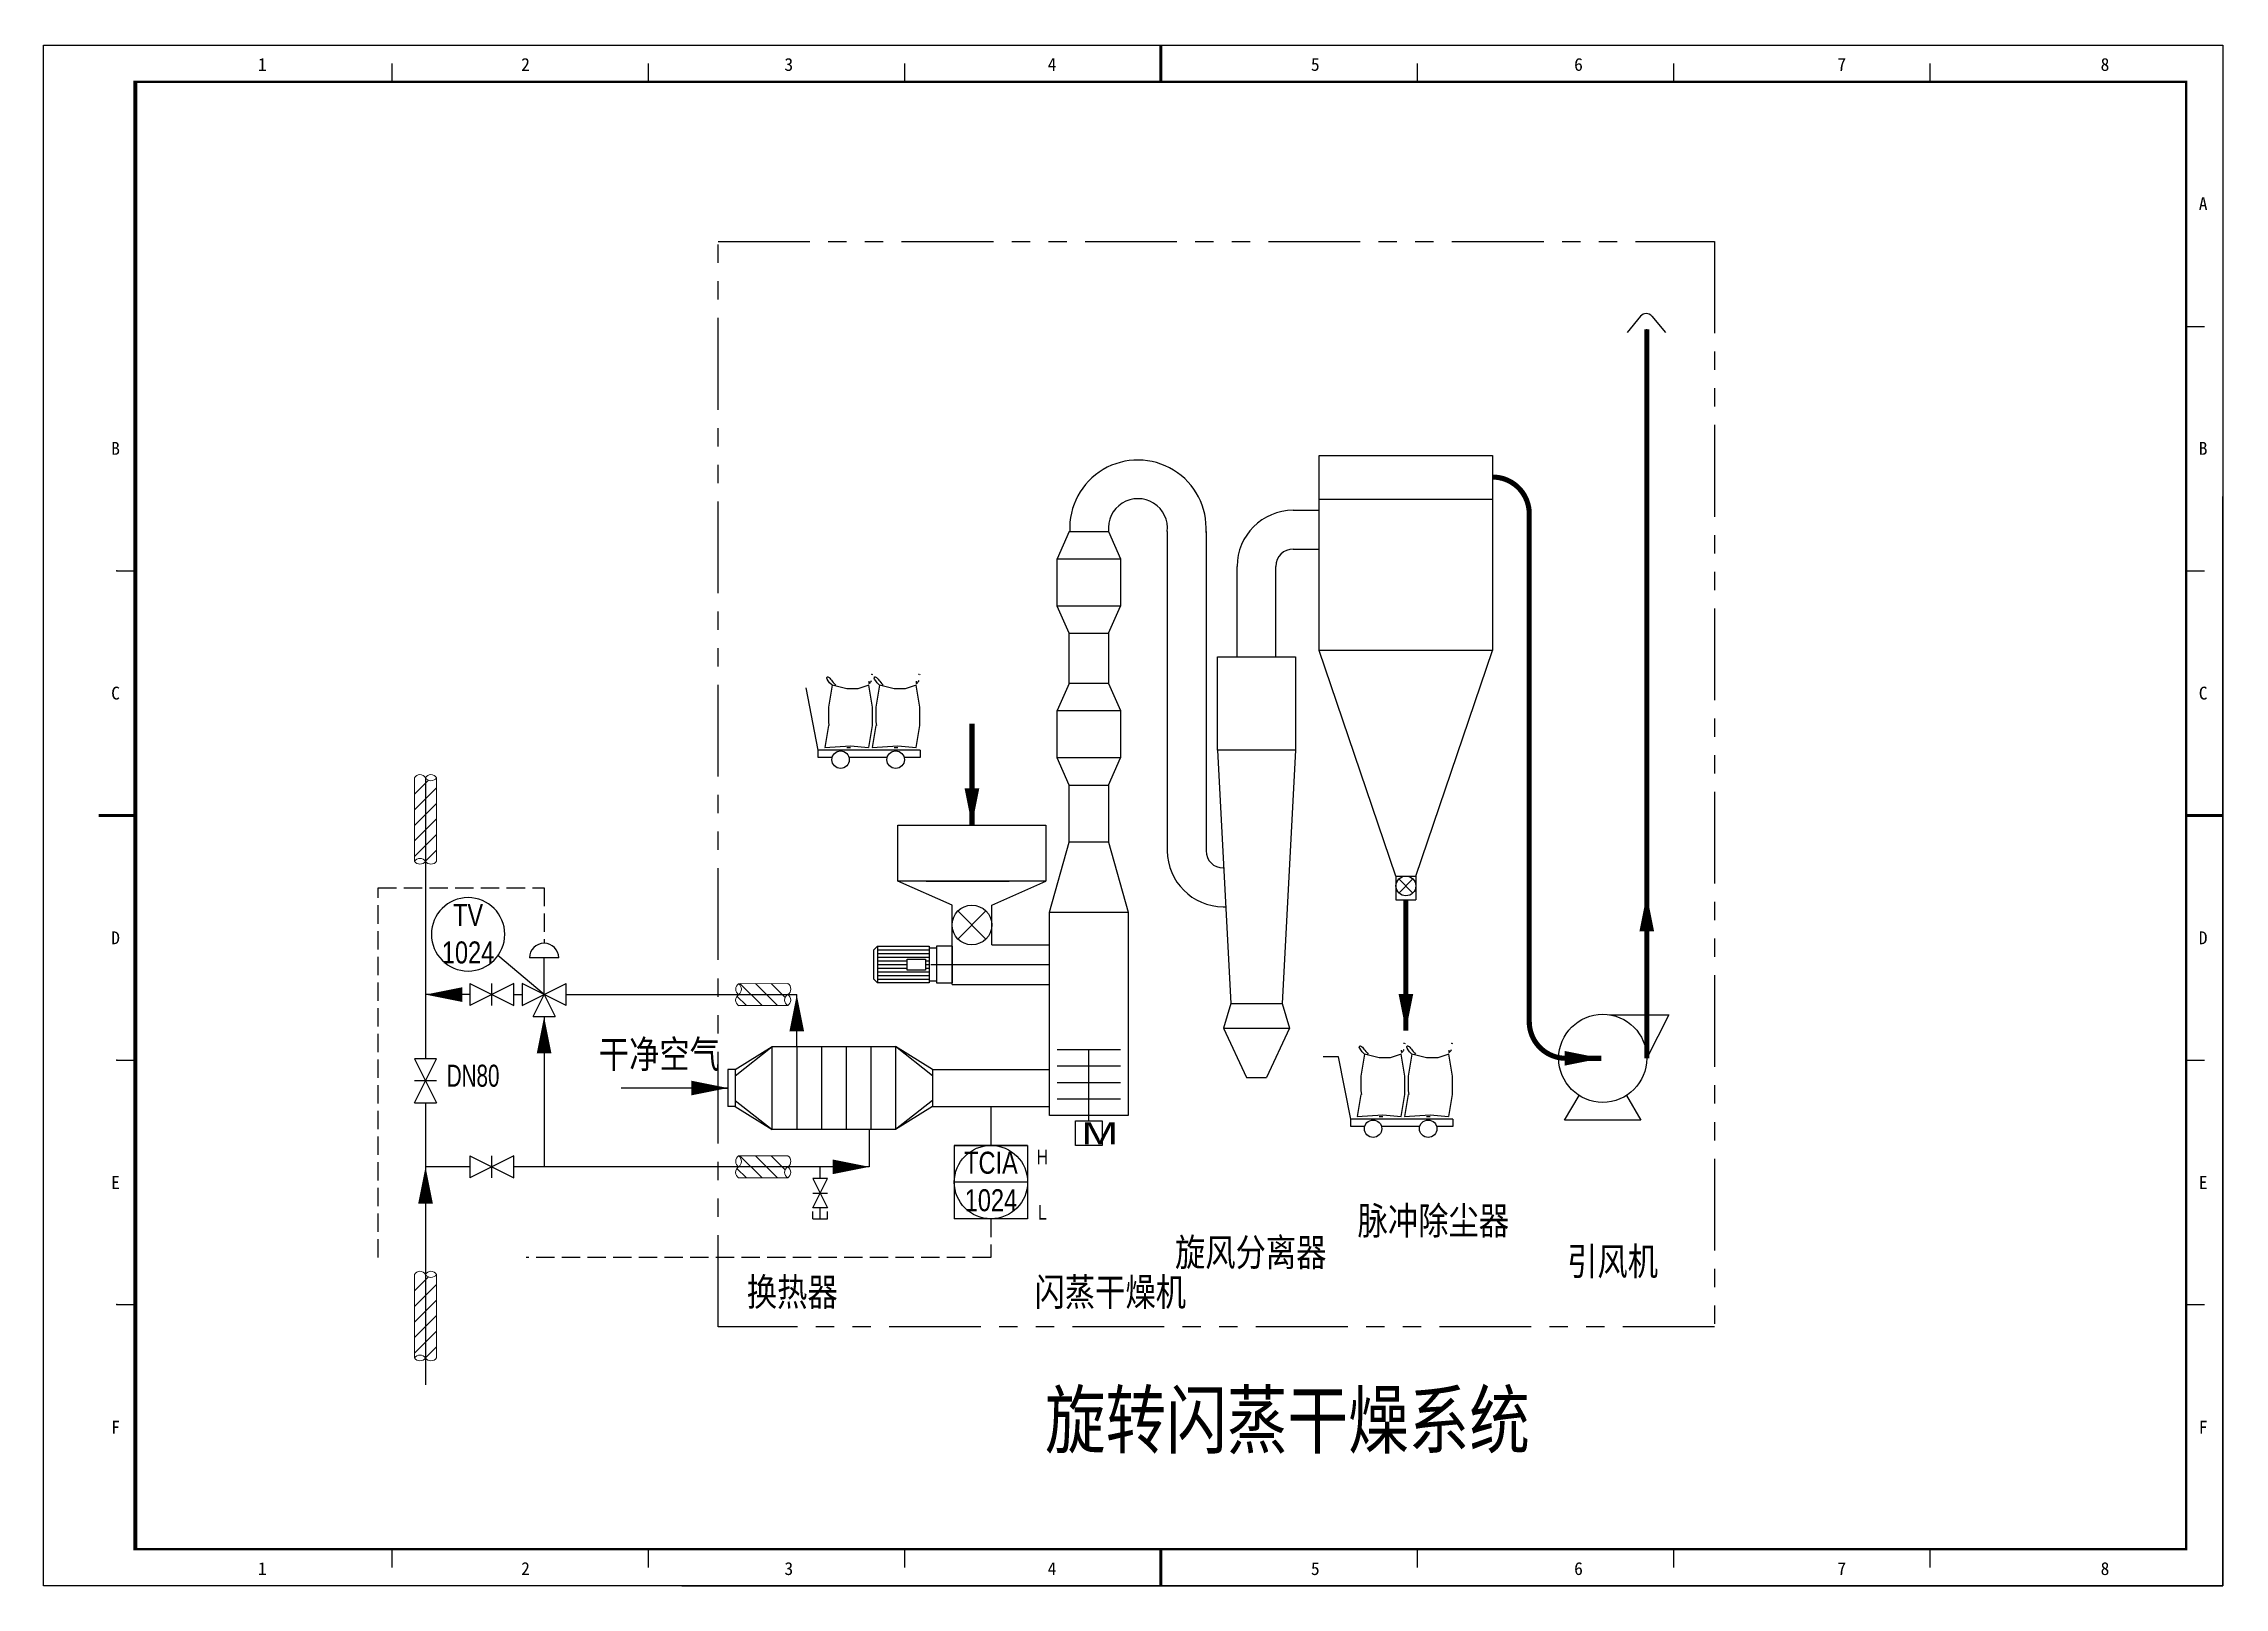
# Model space of a CAD drawing. Header units: millimetres. Extents: x 190 to 487, y 59 to 269.
import ezdxf
from ezdxf.enums import TextEntityAlignment as Align

# ---------------------------------------------------------------- set-up
doc = ezdxf.new("R2010")
doc.units = ezdxf.units.MM
doc.linetypes.add('DASH', pattern=[0.35, 0.25, -0.1])
doc.linetypes.add('PHANTOM', pattern=[2.5, 1.25, -0.25, 0.25, -0.25, 0.25, -0.25])
for name, color, linetype in [('arrow', 7, 'Continuous'), ('sb', 2, 'Continuous'), ('仪表', 4, 'Continuous'), ('图层1', 1, 'Continuous'), ('设备层', 7, 'Continuous')]:
    doc.layers.add(name, color=color, linetype=linetype)
doc.layers.add('其他管件保温说明等', color=7, linetype='Continuous', lineweight=15)
doc.layers.add('设备', color=4, linetype='Continuous', lineweight=30)
doc.styles.add('HZDX-3', font='txt.shx', dxfattribs={"width": 0.8, "height": 3, "bigfont": 'hzdx.shx'})
doc.styles.add('QSDI', font='SimSun.ttf', dxfattribs={"width": 0.8})
doc.styles.add('首页图', font='vcadtxt1.shx', dxfattribs={"width": 0.8, "bigfont": 'vcadhz.shx'})
doc.styles.add('齐阳字体', font='vcadtxt1.shx', dxfattribs={"width": 0.8, "bigfont": 'vcadhz.shx'})
doc.styles.add('齐阳标准字体2014', font='vcadtxt1.shx', dxfattribs={"width": 0.7, "bigfont": 'vcadhz.shx'})

# ---------------------------------------------------------------- blocks, each defined once
blk = doc.blocks.new('A$C1FBC6D7A')
at = {"layer": '图层1', "color": 3}
for p, q in [((5, 6.5), (1, 6.5)), ((3, 1.5), (3, 6.5)), ((0, 0), (6, 3)), ((6, 0), (0, 3)), ((0, 3), (0, 0)), ((6, 0), (6, 3))]:
    blk.add_line(p, q, dxfattribs=at)
blk.add_arc((3, 6.5), 2, 0, 180, dxfattribs=at)
blk = doc.blocks.new('A$C4FC10706')
at = {"layer": '图层1', "color": 3}
for p, q in [((0, 3), (6, 0)), ((6, 3), (0, 0)), ((0, 3), (0, 0)), ((3, 0), (3, 3)), ((6, 0), (6, 3))]:
    blk.add_line(p, q, dxfattribs=at)
blk = doc.blocks.new('fds')
at = {"color": 2}
for p, q in [((6129.8, 309.63), (6127.97, 307.4)), ((6131.34, 309.63), (6133.18, 307.4)), ((6130.65, 208.48), (6130.65, 307.85)), ((6082.46, 283.18), (6086, 283.18)), ((6086, 284.69), (6109.63, 284.69)), ((6114.63, 282.7), (6114.63, 213.48)), ((6051.92, 280.27), (6050.31, 276.57)), ((6051.92, 280.27), (6057.3, 280.27)), ((6057.3, 280.27), (6058.91, 276.57)), ((6065.3, 280.27), (6065.3, 236.78)), ((6070.59, 280.27), (6070.59, 236.78)), ((6082.46, 277.89), (6086, 277.89)), ((6074.82, 263.18), (6074.82, 275.53)), ((6080.1, 263.18), (6080.1, 275.53)), ((6051.92, 266.41), (6050.31, 270.12)), ((6057.3, 266.41), (6058.91, 270.12)), ((6096.47, 233.32), (6086, 264.05)), ((6099.17, 233.32), (6109.63, 264.05)), ((6051.92, 259.58), (6050.31, 255.88)), ((6057.3, 259.58), (6058.91, 255.88)), ((6072.15, 250.49), (6073.97, 215.97)), ((6082.76, 250.49), (6080.94, 215.97)), ((6051.92, 245.72), (6050.31, 249.43)), ((6057.3, 245.72), (6058.91, 249.43)), ((6049.24, 228.38), (6051.92, 237.94)), ((6057.3, 237.94), (6059.99, 228.38)), ((6035.98, 229.35), (6028.6, 232.63)), ((6032.44, 232.63), (6043.75, 232.63)), ((6041.38, 229.35), (6048.75, 232.63)), ((6072.94, 234.42), (6073, 234.42)), ((6096.47, 233.32), (6099.17, 233.32)), ((6096.47, 233.32), (6096.47, 230.07)), ((6096.86, 231.01), (6098.77, 232.92)), ((6096.86, 232.92), (6098.77, 231.01)), ((6099.17, 233.32), (6099.17, 230.07)), ((6035.98, 218.55), (6035.98, 229.35)), ((6041.38, 223.95), (6041.38, 229.35)), ((6072.94, 229.14), (6073.28, 229.14)), ((6096.47, 230.07), (6099.17, 230.07)), ((6036.77, 224.74), (6040.58, 228.56)), ((6036.77, 228.56), (6040.58, 224.74)), ((6041.38, 223.95), (6049.24, 223.95)), ((6033.09, 221.25), (6049.24, 221.25)), ((6035.98, 218.55), (6049.24, 218.55)), ((6073.97, 215.97), (6072.97, 212.61)), ((6073.97, 215.97), (6080.94, 215.97)), ((6080.94, 215.97), (6081.94, 212.61)), ((6072.97, 212.61), (6081.94, 212.61)), ((6072.97, 212.61), (6076.11, 205.87)), ((6081.94, 212.61), (6078.81, 205.87)), ((6006.41, 206.95), (6011.45, 210.08)), ((6006.41, 206.11), (6011.45, 210.08)), ((6014.81, 210.08), (6014.81, 198.79)), ((6018.17, 210.08), (6018.17, 198.79)), ((6021.53, 210.08), (6021.53, 198.79)), ((6024.89, 210.08), (6024.89, 198.79)), ((6028.25, 210.08), (6028.25, 198.79)), ((6028.25, 210.08), (6028.25, 198.79)), ((6033.29, 206.95), (6028.25, 210.08)), ((6033.29, 206.11), (6028.25, 210.08)), ((6050.31, 209.7), (6058.91, 209.7)), ((6054.61, 199.95), (6054.61, 209.7)), ((6119.63, 208.48), (6124.45, 208.48)), ((6006.41, 206.95), (6005.42, 206.95)), ((6005.42, 206.95), (6005.42, 201.91)), ((6006.41, 206.95), (6006.41, 201.91)), ((6033.29, 206.95), (6033.29, 201.91)), ((6033.29, 206.95), (6049.24, 206.95)), ((6050.31, 207.45), (6058.91, 207.45)), ((6050.31, 205.2), (6058.91, 205.2)), ((6076.11, 205.87), (6078.81, 205.87)), ((6006.41, 202.75), (6011.45, 198.79)), ((6033.29, 202.75), (6028.25, 198.79)), ((6050.31, 202.95), (6058.91, 202.95)), ((6006.41, 201.91), (6005.42, 201.91)), ((6006.41, 201.91), (6011.45, 198.79)), ((6033.29, 201.91), (6028.25, 198.79)), ((6033.29, 201.91), (6049.24, 201.91))]:
    blk.add_line(p, q, dxfattribs=at)
at = {"color": 2, "const_width": 0.7}
blk.add_lwpolyline([(6130.65, 208.48), (6130.65, 307.85)], dxfattribs=at)
at = {"color": 2}
for points in [[(6086, 290.62), (6109.63, 290.62), (6109.63, 264.05), (6086, 264.05)], [(6050.31, 276.57), (6058.91, 276.57), (6058.91, 270.12), (6050.31, 270.12)], [(6051.92, 266.41), (6057.3, 266.41), (6057.3, 259.58), (6051.92, 259.58)], [(6072.15, 263.18), (6082.76, 263.18), (6082.76, 250.49), (6072.15, 250.49)], [(6050.31, 255.88), (6058.91, 255.88), (6058.91, 249.43), (6050.31, 249.43)], [(6051.92, 245.72), (6057.3, 245.72), (6057.3, 237.94), (6051.92, 237.94)], [(6028.6, 240.27), (6048.75, 240.27), (6048.75, 232.63), (6028.6, 232.63)], [(6049.24, 228.38), (6059.99, 228.38), (6059.99, 200.7), (6049.24, 200.7)], [(6011.45, 210.08), (6028.25, 210.08), (6028.25, 198.79), (6011.45, 198.79)], [(6052.79, 199.95), (6056.44, 199.95), (6056.44, 196.6), (6052.79, 196.6)]]:
    blk.add_lwpolyline(points, close=True, dxfattribs=at)
at = {"color": 2, "const_width": 0.7}
blk.add_lwpolyline([(6109.63, 287.7, -0.414214), (6114.63, 282.7), (6114.63, 213.48, 0.414214), (6119.63, 208.48), (6124.45, 208.48)], format="xyb", dxfattribs=at)
at = {"color": 2}
for centre, radius in [((6097.82, 231.97), 1.35), ((6038.68, 226.65), 2.7)]:
    blk.add_circle(centre, radius, dxfattribs=at)
for centre, radius, start, end in [((6130.57, 308.99), 1, 39.562, 140.438), ((6061.3, 280.72), 9.3, 356.3308, 182.7617), ((6061.3, 280.72), 4.03, 353.6067, 186.3933), ((6082.46, 275.53), 7.64, 90, 180), ((6082.46, 275.53), 2.36, 90, 180), ((6072.94, 236.78), 7.64, 180, 270), ((6072.94, 236.78), 2.36, 180, 270), ((6119.63, 213.48), 5, 180, 270)]:
    blk.add_arc(centre, radius, start, end, dxfattribs=at)
at = {"layer": 'arrow', "color": 2}
for points in [[(6130.65, 230.78, 0, 2, 0), (6130.65, 225.78, 2, 2, 0)], [(6124.45, 208.48, 0, 2, 0), (6119.45, 208.48, 2, 2, 0)]]:
    blk.add_lwpolyline(points, format="xyseb", dxfattribs=at)
at = {"layer": '图层1', "color": 2}
blk.add_lwpolyline([(6127.88, 203.43), (6129.85, 200.03), (6119.45, 200.03), (6121.42, 203.43)], dxfattribs=at)
blk.add_circle((6124.65, 208.48), 6, dxfattribs=at)
at = {"layer": '设备层', "color": 2}
for p, q in [((6025.83, 223.75), (6025.83, 218.75)), ((6025.83, 223.25), (6032.83, 223.25)), ((6033.83, 223.5), (6032.83, 223.5)), ((6033.83, 223.75), (6033.83, 218.75)), ((6033.83, 223.5), (6033.83, 219)), ((6035.98, 223.75), (6035.98, 218.75)), ((6035.98, 223.5), (6035.98, 219)), ((6025.83, 222.75), (6032.83, 222.75)), ((6025.83, 222.25), (6032.83, 222.25)), ((6025.83, 221.75), (6029.83, 221.75)), ((6025.83, 221.25), (6029.83, 221.25)), ((6025.83, 220.75), (6029.83, 220.75)), ((6025.83, 220.25), (6032.83, 220.25)), ((6032.33, 221.75), (6032.83, 221.75)), ((6032.33, 221.25), (6032.83, 221.25)), ((6032.33, 220.75), (6032.83, 220.75)), ((6025.83, 219.75), (6032.83, 219.75)), ((6025.83, 219.75), (6032.83, 219.75)), ((6025.83, 219.25), (6032.83, 219.25)), ((6033.83, 219), (6032.83, 219))]:
    blk.add_line(p, q, dxfattribs=at)
for points in [[(6025.83, 223.75), (6032.83, 223.75), (6032.83, 218.75), (6025.83, 218.75), (6025.33, 219.25), (6025.33, 223.25)], [(6029.83, 222), (6032.33, 222), (6032.33, 220.5), (6029.83, 220.5)]]:
    blk.add_lwpolyline(points, close=True, dxfattribs=at)
for points in [[(6035.98, 223.75), (6033.83, 223.75)], [(6033.83, 218.75), (6035.98, 218.75)]]:
    blk.add_lwpolyline(points, dxfattribs=at)
at = {"layer": '图层1', "color": 2, "style": '首页图', "width": 1.5}
blk.add_text('M', height=3, dxfattribs=at).set_placement((6053.61, 198.27), align=Align.MIDDLE_LEFT)
blk = doc.blocks.new('A$C252E7A42')
at = {"layer": 'sb'}
for p, q in [((0, 497), (4, 498)), ((8, 498), (12, 498)), ((12, 451), (8, 457)), ((16, 446), (12, 451)), ((28, 447), (27, 444)), ((28, 453), (28, 450)), ((28, 450), (28, 447)), ((276, 452), (269, 443)), ((282, 460), (276, 452)), ((288, 467), (282, 460)), ((293, 473), (288, 467)), ((298, 478), (293, 473)), ((294, 442), (304, 456)), ((303, 481), (298, 478)), ((307, 483), (303, 481)), ((304, 456), (311, 466)), ((311, 482), (307, 483)), ((313, 479), (311, 482)), ((311, 466), (314, 474)), ((314, 474), (313, 479)), ((3, 275), (28, 425)), ((19, 442), (16, 446)), ((22, 439), (19, 442)), ((24, 438), (22, 439)), ((26, 438), (24, 438)), ((27, 440), (26, 438)), ((27, 444), (27, 442)), ((27, 442), (27, 440)), ((28, 425), (103, 400)), ((103, 400), (178, 400)), ((178, 400), (278, 425)), ((261, 434), (253, 425)), ((269, 443), (261, 434)), ((278, 425), (294, 442)), ((278, 425), (303, 275)), ((3, 150), (3, 275)), ((28, 0), (3, 150)), ((303, 175), (299, 151)), ((303, 275), (303, 175)), ((303, 150), (328, 0)), ((153, 13), (29, 1)), ((328, 0), (153, 13)), ((178, 0), (153, 0))]:
    blk.add_line(p, q, dxfattribs=at)
blk = doc.blocks.new('A$C34422C1B')
at = {"color": 3}
for p, q in [((0, 6.93), (2, 2.93)), ((2, 6.93), (0, 6.93)), ((0, 2.93), (2, 6.93)), ((1, 6.93), (1, 8.5)), ((0, 4.93), (2, 4.93)), ((2, 2.93), (0, 2.93)), ((0, 1.43), (0, 2.43)), ((0, 1.43), (2, 1.43)), ((1, 1.43), (1, 2.93)), ((2, 1.43), (2, 2.43))]:
    blk.add_line(p, q, dxfattribs=at)
blk = doc.blocks.new('A$C2D35393D')
at = {"layer": '仪表', "ltscale": 300}
for p, q in [((0, 10.42), (0, 0.42)), ((10, 10.42), (0, 10.42)), ((10, 10.42), (10, 0.42)), ((10, 0.42), (0, 0.42))]:
    blk.add_line(p, q, dxfattribs=at)
at = {"layer": '仪表'}
for p, q in [((0, 10.42), (10, 10.42)), ((10, 5.42), (0, 5.42))]:
    blk.add_line(p, q, dxfattribs=at)
blk.add_circle((5, 5.42), 5, dxfattribs=at)
at = {"layer": '仪表', "style": 'HZDX-3', "width": 0.8}
for tag, height, p in [('PG', 3, (5, 8.06)), ('高报', 2, (12.01, 8.85)), ('位号', 3, (5, 2.95)), ('低报', 2, (12.01, 1.32))]:
    blk.add_attdef(tag, text='', height=height, dxfattribs=at).set_placement(p, align=Align.MIDDLE)
blk = doc.blocks.new('dasfhjl')
at = {"layer": '其他管件保温说明等', "linetype": 'Continuous'}
for p, q in [((28399.22, 26362.32), (28410.6, 26362.32)), ((28402.86, 26359.32), (28399.86, 26362.32)), ((28404.98, 26359.32), (28401.98, 26362.32)), ((28407.1, 26359.32), (28404.1, 26362.32)), ((28409.22, 26359.32), (28406.22, 26362.32)), ((28410.25, 26360.41), (28408.34, 26362.32)), ((28399.22, 26359.32), (28410.6, 26359.32)), ((28400.73, 26359.32), (28399.23, 26360.83))]:
    blk.add_line(p, q, dxfattribs=at)
for centre, radius, start, end in [((28399.73, 26361.57), 0.911, 124.5969, 235.4031), ((28398.68, 26361.57), 0.922, 305.6048, 54.3952), ((28410.17, 26361.57), 0.865, 299.8899, 60.1101), ((28399.72, 26360.07), 0.903, 123.8881, 236.1119), ((28411.05, 26360.07), 0.878, 121.2791, 238.7209), ((28410.15, 26360.07), 0.874, 300.8904, 59.1096)]:
    blk.add_arc(centre, radius, start, end, dxfattribs=at)
blk = doc.blocks.new('A$C6BF1142D')
at = {"layer": '其他管件保温说明等', "color": 3, "linetype": 'Continuous'}
for p, q in [((0.01, 0.4), (0, 7.09)), ((1.91, 6.74), (0, 4.83)), ((3, 0.4), (3, 7.09)), ((3, 5.71), (0, 2.71)), ((3, 3.59), (0, 0.59)), ((3, 1.47), (1.72, 0.18))]:
    blk.add_line(p, q, dxfattribs=at)
for centre, radius, start, end in [((0.75, 6.66), 0.865, 29.9199, 150.1402), ((2.25, 6.64), 0.874, 30.9204, 149.1396), ((2.25, 7.55), 0.878, 211.3092, 328.7509), ((0.76, -0.14), 0.922, 35.6348, 144.4252), ((0.76, 0.92), 0.911, 214.6269, 325.4331), ((2.26, 0.9), 0.903, 213.9181, 326.1419)]:
    blk.add_arc(centre, radius, start, end, dxfattribs=at)
blk = doc.blocks.new('A$C39037D1E')
at = {"layer": '仪表'}
blk.add_circle((5, 5), 5, dxfattribs=at)
at = {"layer": '仪表', "style": 'HZDX-3', "width": 0.8}
for tag, p in [('PG', (5, 7.65)), ('位号', (5, 2.53))]:
    blk.add_attdef(tag, text='', height=3, dxfattribs=at).set_placement(p, align=Align.MIDDLE)
blk = doc.blocks.new('2#图框，横')
for p, q in [((7777.69, 0), (7777.69, 420)), ((7777.69, 420), (8371.69, 420)), ((8371.69, 420), (8371.69, 0)), ((7872.57, 415), (7872.57, 410)), ((7942.44, 415), (7942.44, 410)), ((8012.32, 415), (8012.32, 410)), ((8152.07, 415), (8152.07, 410)), ((8221.94, 415), (8221.94, 410)), ((8291.82, 415), (8291.82, 410)), ((8361.69, 343.33), (8366.69, 343.33)), ((8371.69, 0), (8371.69, 297)), ((7797.69, 276.67), (7802.69, 276.67)), ((8361.69, 276.67), (8366.69, 276.67)), ((7797.69, 143.33), (7802.69, 143.33)), ((8361.69, 143.33), (8366.69, 143.33)), ((7797.69, 76.67), (7802.69, 76.67)), ((8361.69, 76.67), (8366.69, 76.67)), ((7872.57, 10), (7872.57, 5)), ((7942.44, 10), (7942.44, 5)), ((8012.32, 10), (8012.32, 5)), ((8152.07, 10), (8152.07, 5)), ((8221.94, 10), (8221.94, 5)), ((8291.82, 10), (8291.82, 5)), ((8371.69, 0), (7777.69, 0)), ((7951.69, 0), (8371.69, 0))]:
    blk.add_line(p, q)
for points, const_width in [([(8082.19, 410), (8082.19, 420)], 0.8), ([(8082.19, 410), (8082.19, 420)], 0.5), ([(7802.69, 210), (7792.69, 210)], 0.8), ([(7792.69, 210), (7802.69, 210)], 0.5), ([(8361.69, 210), (8371.69, 210)], 0.8), ([(8361.69, 210), (8371.69, 210)], 0.5), ([(8082.19, 10), (8082.19, 0)], 0.8), ([(8082.19, 10), (8082.19, 0)], 0.5)]:
    blk.add_lwpolyline(points, dxfattribs=dict(const_width=const_width))
blk.add_lwpolyline([(7802.69, 10, 1, 1, 0), (7802.69, 410, 0.6, 0.6, 0), (8361.69, 410, 0.6, 0.6, 0), (8361.69, 10, 0.6, 0.6, 0)], format="xyseb", close=True)
for p in [(7797.69, 276.67), (7797.69, 210), (7797.69, 143.33), (7797.69, 76.67)]:
    blk.add_point(p)
at = {"style": 'QSDI'}
for s, p in [('1', (7836.11, 412.98)), ('2', (7907.86, 412.98)), ('3', (7979.61, 412.98)), ('4', (8051.36, 412.98)), ('5', (8123.11, 412.98)), ('6', (8194.86, 412.98)), ('7', (8266.61, 412.98)), ('8', (8338.36, 412.98)), ('A', (8365.11, 375.02)), ('B', (7796.11, 308.32)), ('B', (8365.11, 308.32)), ('C', (7796.11, 241.62)), ('C', (8365.11, 241.62)), ('D', (7796.11, 174.92)), ('D', (8365.11, 174.92)), ('E', (7796.11, 108.22)), ('E', (8365.11, 108.22)), ('F', (7796.11, 41.52)), ('F', (8365.11, 41.52)), ('1', (7836.11, 2.98)), ('2', (7907.86, 2.98)), ('3', (7979.61, 2.98)), ('4', (8051.36, 2.98)), ('5', (8123.11, 2.98)), ('6', (8194.86, 2.98)), ('7', (8266.61, 2.98)), ('8', (8338.36, 2.98))]:
    blk.add_text(s, height=3.5, dxfattribs=at).set_placement(p)

msp = doc.modelspace()

# ---------------------------------------------------------------- linework, layer by layer
for p, q in [((295.52, 173.02), (293.86, 181.51)), ((295.52, 172.02), (295.52, 173.02)), ((309.42, 173.02), (295.52, 173.02)), ((309.42, 173.02), (309.42, 172.02)), ((297.42, 172.02), (295.52, 172.02)), ((304.93, 172.02), (299.71, 172.02)), ((309.42, 172.02), (307.21, 172.02)), ((242, 169.25), (242, 130.94)), ((248.02, 139.68), (242, 139.68)), ((292.6, 132.6), (292.6, 139.68)), ((258.16, 136.68), (258.16, 116.21)), ((366.44, 131.21), (364.34, 131.21)), ((368.09, 122.72), (366.44, 131.21)), ((242, 124.94), (242, 86.5)), ((283.22, 126.95), (268.65, 126.95)), ((279.85, 126.94), (283.22, 126.94)), ((319.06, 124.43), (319.06, 119.13)), ((368.09, 121.72), (368.09, 122.72)), ((381.99, 122.72), (368.09, 122.72)), ((381.99, 122.72), (381.99, 121.72)), ((302.47, 121.31), (302.47, 116.21)), ((370, 121.72), (368.09, 121.72)), ((377.5, 121.72), (372.29, 121.72)), ((381.99, 121.72), (379.79, 121.72)), ((248.02, 116.21), (242, 116.21)), ((302.47, 116.21), (254.02, 116.21))]:
    msp.add_line(p, q)
at = {"color": 4, "linetype": 'DASH', "ltscale": 10}
for p, q in [((235.56, 103.85), (235.56, 154.22)), ((235.56, 154.22), (258.16, 154.22)), ((258.16, 154.22), (258.16, 146.68)), ((319.06, 109.13), (319.06, 103.85)), ((319.06, 103.85), (255.71, 103.85))]:
    msp.add_line(p, q, dxfattribs=at)
at = {"color": 1}
for p, q in [((258.16, 139.68), (251.87, 144.99)), ((254.02, 139.68), (255.16, 139.68)), ((261.16, 139.68), (292.6, 139.68))]:
    msp.add_line(p, q, dxfattribs=at)
at = {"color": 1, "linetype": 'PHANTOM', "ltscale": 10}
msp.add_lwpolyline([(281.89, 242.32), (417.68, 242.32), (417.68, 94.4), (281.89, 94.4)], close=True, dxfattribs=at)
at = {"color": 4, "linetype": 'DASH', "ltscale": 10, "const_width": 0.7}
msp.add_lwpolyline([(316.47, 162.79), (316.47, 176.63)], dxfattribs=at)
at = {"const_width": 0.7}
msp.add_lwpolyline([(375.61, 152.6), (375.61, 134.78)], dxfattribs=at)
for centre in [(298.57, 171.7), (306.07, 171.7), (371.14, 121.4), (378.65, 121.4)]:
    msp.add_circle(centre, 1.19)
at = {"layer": 'arrow', "color": 7}
for points in [[(316.47, 162.79, 0, 2, 0), (316.47, 167.79, 2, 2, 0)], [(242, 139.68, 0, 2, 0), (247, 139.68, 2, 2, 0)], [(292.6, 139.68, 0, 2, 0), (292.6, 134.68, 2, 2, 0)], [(375.61, 134.78, 0, 2, 0), (375.61, 139.78, 2, 2, 0)], [(258.16, 136.68, 0, 2, 0), (258.16, 131.68, 2, 2, 0)], [(283.22, 126.95, 0, 2, 0), (278.22, 126.95, 2, 2, 0)], [(242, 116.21, 0, 2, 0), (242, 111.21, 2, 2, 0)], [(302.47, 116.21, 0, 2, 0), (297.47, 116.21, 2, 2, 0)]]:
    msp.add_lwpolyline(points, format="xyseb", dxfattribs=at)
at = {"layer": 'sb', "color": 2}
for p, q in [((403.35, 136.93), (411.44, 136.93)), ((411.44, 136.93), (408.44, 131))]:
    msp.add_line(p, q, dxfattribs=at)
at = {"layer": '图层1', "color": 3}
for p, q in [((256.66, 136.68), (258.16, 139.68)), ((258.16, 139.68), (259.66, 136.68)), ((256.66, 136.68), (259.66, 136.68))]:
    msp.add_line(p, q, dxfattribs=at)

# ---------------------------------------------------------------- block references
at = {"color": 2, "xscale": 0.5, "yscale": 0.5, "zscale": 0.4999999999999969}
msp.add_blockref('2#图框，横', (-3698.89, 59.09), dxfattribs=at)
for name, p in [('fds', (-5722.21, -77.48)), ('A$C1FBC6D7A', (255.16, 138.18)), ('A$C4FC10706', (248.02, 138.18)), ('A$C4FC10706', (248.02, 114.71)), ('A$C34422C1B', (294.79, 107.71))]:
    msp.add_blockref(name, p)
at = {"xscale": -0.02000000000043656, "yscale": 0.02000000000043656, "zscale": 0.02}
for p in [(302.96, 173.34), (309.43, 173.34), (375.54, 123.05), (382, 123.05)]:
    msp.add_blockref('A$C252E7A42', p, dxfattribs=at)
for name, p, rotation in [('A$C6BF1142D', (284.27, 141.18), 270), ('A$C4FC10706', (243.5, 124.94), 90), ('A$C6BF1142D', (284.27, 117.71), 270)]:
    msp.add_blockref(name, p, dxfattribs=dict(rotation=rotation))
at = {"layer": '仪表'}
ref = msp.add_blockref('A$C39037D1E', (252.8, 142.9), dxfattribs=dict(at, xscale=-1))
ref.add_attrib('位号', '1024', dxfattribs={"height": 3, "style": '齐阳字体', "width": 0.8}).set_placement((247.8, 145.43), align=Align.MIDDLE)
ref.add_attrib('PG', 'TV', dxfattribs={"height": 3, "style": '齐阳字体', "width": 0.8}).set_placement((247.8, 150.55), align=Align.MIDDLE)
at = {"layer": '仪表', "color": 4}
ref = msp.add_blockref('A$C2D35393D', (314.06, 108.71), dxfattribs=at)
ref.add_attrib('低报', 'L', dxfattribs={"height": 2, "style": '齐阳字体', "width": 0.8}).set_placement((326.07, 110.03), align=Align.MIDDLE)
ref.add_attrib('高报', 'H', dxfattribs={"height": 2, "style": '齐阳字体', "width": 0.8}).set_placement((326.07, 117.56), align=Align.MIDDLE)
ref.add_attrib('位号', '1024', dxfattribs={"height": 3, "style": '齐阳字体', "width": 0.8}).set_placement((319.06, 111.66), align=Align.MIDDLE)
ref.add_attrib('PG', 'TCIA', dxfattribs={"color": 4, "height": 3, "style": '齐阳字体', "width": 0.8}).set_placement((319.06, 116.77), align=Align.MIDDLE)
at = {"layer": '图层1', "color": 2, "rotation": 90.03001410332985}
for p in [(26617.69, -28227.54), (26617.69, -28295.23)]:
    msp.add_blockref('dasfhjl', p, dxfattribs=at)

# ---------------------------------------------------------------- texts
at = {"style": 'QSDI', "width": 0.8}
for s, height, p in [('干净空气', 3.784, (265.61, 129.67)), ('脉冲除尘器', 3.784, (369.03, 106.98)), ('旋风分离器', 3.784, (344.14, 102.67)), ('引风机', 3.784, (397.58, 101.44)), ('换热器', 3.784, (285.79, 97.26)), ('闪蒸干燥机', 3.784, (325, 97.26)), ('旋转闪蒸干燥系统', 7.569, (326.43, 77.94))]:
    msp.add_text(s, height=height, dxfattribs=at).set_placement(p)
at = {"layer": '设备', "color": 3, "lineweight": 0, "style": '齐阳标准字体2014', "width": 0.7}
msp.add_text('DN80', height=3, dxfattribs=at).set_placement((244.9, 128.63), align=Align.MIDDLE_LEFT)

doc.saveas('drawing.dxf')
